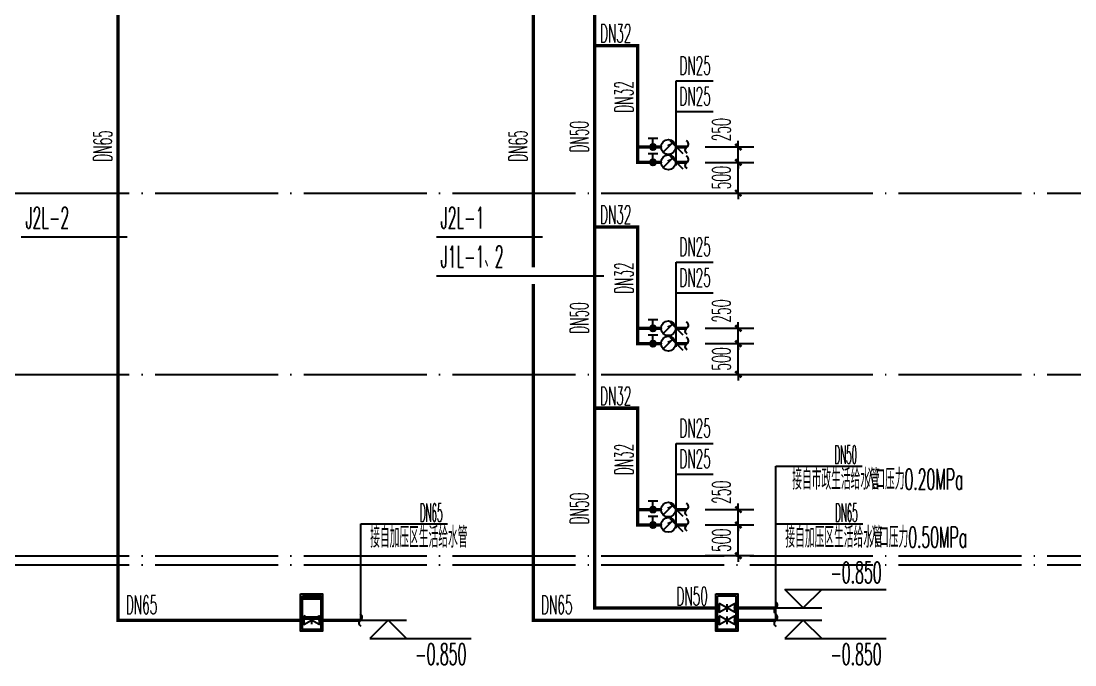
# Model space of a CAD drawing. Extents: x 27938 to 1507990, y 110129 to 923079.
# Drawn here: x 1198036 to 1215188, y 659558 to 670035 of the extents above; entities that cross this region are included whole.
import ezdxf

# ---------------------------------------------------------------- set-up
doc = ezdxf.new("R2010")
doc.units = 0
doc.header["$LTSCALE"] = 1000
doc.header["$MEASUREMENT"] = 0
doc.linetypes.add('DOTE', pattern=[2.42, 2, -0.2, 0.02, -0.2])
for name, color, linetype in [('-JS', 4, 'Continuous'), ('DIM_给水', 3, 'Continuous'), ('EQUIP_给水', 7, 'Continuous'), ('PIPE-给水', 3, 'J1'), ('PIPE-给水中', 72, 'J2'), ('TEXT_给水', 7, 'Continuous'), ('TWT', 7, 'Continuous'), ('TWT_DIM', 3, 'Continuous'), ('TWT_ELEV', 3, 'Continuous'), ('TWT_LEAD', 3, 'Continuous'), ('VALVE_给水', 7, 'Continuous')]:
    doc.layers.add(name, color=color, linetype=linetype)
doc.styles.add('_TCH_DIM_T3', font='SIMPLEX.shx', dxfattribs={"width": 0.494118, "bigfont": 'GBCBIG.shx'})
doc.styles.add('_TWT_PIPEDN', font='SIMPLEX', dxfattribs={"width": 0.8, "height": 3.5, "bigfont": 'HZTXT'})
doc.styles.add('_TWT_SERIAL', font='SIMPLEX', dxfattribs={"width": 0.8, "height": 3.5, "bigfont": 'HZTXT'})
doc.styles.get("Standard").update_dxf_attribs({"font": 'gbenor.shx', "bigfont": 'gbcbig.shx'})
doc.linetypes.add('J1', pattern='A,3,-0.2,["J1",Standard,S=0.25,R=0,X=-0.1,Y=-0.115],-0.35', length=3.55)
doc.linetypes.add('J2', pattern='A,3,-0.2,["J2",Standard,S=0.25,R=0,X=-0.1,Y=-0.115],-0.35', length=3.55)
doc.dimstyles.new('_TWT_ARCH&&100', dxfattribs={"dimtxt": 297.5, "dimasz": 100, "dimexe": 250, "dimexo": 300, "dimgap": 126.25, "dimtad": 1, "dimdec": 0, "dimzin": 0, "dimdsep": 46, "dimtxsty": '_TCH_DIM_T3', "dimblk": 'ARCHTICK', "dimcen": 0.09, "dimclrt": 7, "dimazin": 2, "dimtfac": 1, "dimtdec": 0, "dimtix": 1, "dimtmove": 2, "dimatfit": 3, "dimfxl": 1, "dimtolj": 1, "dimtzin": 0, "dimarcsym": 0})

# ---------------------------------------------------------------- blocks, each defined once
blk = doc.blocks.new('$VALVE$00000296')
for points in [[(-125, 72), (-125, -72), (125, 72), (125, -72), (-125, 72)], [(0, 60), (0, -64)]]:
    blk.add_lwpolyline(points)
for p in [(-125, 0), (125, 0)]:
    blk.add_point(p)
blk = doc.blocks.new('$TwtSys$00000132')
at = {"elevation": 0}
blk.add_lwpolyline([(7, -101, -0.575183), (0, 0, 0.604745), (-11, 101, 16.924828)], format="xyb", dxfattribs=at)
blk = doc.blocks.new('$VALVE$00000497')
for p, q in [((78, 138), (-78, 138)), ((0, 50), (0, 138))]:
    blk.add_line(p, q)
at = {"const_width": 49.6}
blk.add_lwpolyline([(25, 0, 1), (-25, 0, 1)], format="xyb", close=True, dxfattribs=at)
blk.add_circle((0, 0), 50)
blk = doc.blocks.new('$VALVE$00000742')
blk.add_line((-93, -93), (93, 93))
blk.add_lwpolyline([(93, 93, 0, 50, 0), (-13, 22, 50, 50, 0)], format="xyseb")
blk.add_circle((0, 0), 150)
for p in [(-150, 0), (150, 0)]:
    blk.add_point(p)
blk = doc.blocks.new('_ArchTick')
at = {"color": 0, "linetype": 'ByBlock', "const_width": 0.4}
blk.add_lwpolyline([(-0.5, -0.5), (0.5, 0.5)], dxfattribs=at)
blk = doc.blocks.new('*D196')
at = {"layer": 'Defpoints', "color": 0}
for p in [(1208873, 667986), (1209710, 667986), (1208873, 667736)]:
    blk.add_point(p, dxfattribs=at)
at = {"layer": 'TWT_DIM', "color": 0, "lineweight": -2}
for p, q in [((1209710, 667986), (1209710, 668086)), ((1209173, 667986), (1209960, 667986)), ((1209710, 667736), (1209710, 667986)), ((1209173, 667736), (1209960, 667736)), ((1209710, 667736), (1209710, 667636))]:
    blk.add_line(p, q, dxfattribs=at)
at = {"layer": 'TWT_DIM', "color": 0, "lineweight": -2, "xscale": 100, "yscale": 100, "zscale": 100}
for p, rotation in [((1209710, 667986), 270), ((1209710, 667736), 90)]:
    blk.add_blockref('_ArchTick', p, dxfattribs=dict(at, rotation=rotation))
at = {"layer": 'TWT_DIM', "color": 7, "insert": (1209435, 668266), "char_height": 297.5, "attachment_point": 5, "rotation": 90, "style": '_TCH_DIM_T3'}
blk.add_mtext('\\A1;250', dxfattribs=at)
blk = doc.blocks.new('*D197')
at = {"layer": 'Defpoints', "color": 0}
for p in [(1208873, 667736), (1209710, 667736), (1208873, 667236)]:
    blk.add_point(p, dxfattribs=at)
at = {"layer": 'TWT_DIM', "color": 0, "lineweight": -2}
for p, q in [((1209710, 667736), (1209710, 667836)), ((1209173, 667736), (1209960, 667736)), ((1209710, 667236), (1209710, 667736)), ((1209173, 667236), (1209960, 667236)), ((1209710, 667236), (1209710, 667136))]:
    blk.add_line(p, q, dxfattribs=at)
at = {"layer": 'TWT_DIM', "color": 0, "lineweight": -2, "xscale": 100, "yscale": 100, "zscale": 100}
for p, rotation in [((1209710, 667736), 270), ((1209710, 667236), 90)]:
    blk.add_blockref('_ArchTick', p, dxfattribs=dict(at, rotation=rotation))
at = {"layer": 'TWT_DIM', "color": 7, "insert": (1209435, 667486), "char_height": 297.5, "attachment_point": 5, "rotation": 90, "style": '_TCH_DIM_T3'}
blk.add_mtext('\\A1;500', dxfattribs=at)
blk = doc.blocks.new('*D198')
at = {"layer": 'Defpoints', "color": 0}
for p in [(1208873, 665036), (1209710, 665036), (1208873, 664786)]:
    blk.add_point(p, dxfattribs=at)
at = {"layer": 'TWT_DIM', "color": 0, "lineweight": -2}
for p, q in [((1209173, 665036), (1209960, 665036)), ((1209710, 665036), (1209710, 665136)), ((1209710, 664786), (1209710, 665036)), ((1209173, 664786), (1209960, 664786)), ((1209710, 664786), (1209710, 664686))]:
    blk.add_line(p, q, dxfattribs=at)
at = {"layer": 'TWT_DIM', "color": 0, "lineweight": -2, "xscale": 100, "yscale": 100, "zscale": 100}
for p, rotation in [((1209710, 665036), 270), ((1209710, 664786), 90)]:
    blk.add_blockref('_ArchTick', p, dxfattribs=dict(at, rotation=rotation))
at = {"layer": 'TWT_DIM', "color": 7, "insert": (1209435, 665316), "char_height": 297.5, "attachment_point": 5, "rotation": 90, "style": '_TCH_DIM_T3'}
blk.add_mtext('\\A1;250', dxfattribs=at)
blk = doc.blocks.new('*D199')
at = {"layer": 'Defpoints', "color": 0}
for p in [(1208873, 664786), (1209710, 664786), (1208873, 664286)]:
    blk.add_point(p, dxfattribs=at)
at = {"layer": 'TWT_DIM', "color": 0, "lineweight": -2}
for p, q in [((1209710, 664786), (1209710, 664886)), ((1209173, 664786), (1209960, 664786)), ((1209710, 664286), (1209710, 664786)), ((1209173, 664286), (1209960, 664286)), ((1209710, 664286), (1209710, 664186))]:
    blk.add_line(p, q, dxfattribs=at)
at = {"layer": 'TWT_DIM', "color": 0, "lineweight": -2, "xscale": 100, "yscale": 100, "zscale": 100}
for p, rotation in [((1209710, 664786), 270), ((1209710, 664286), 90)]:
    blk.add_blockref('_ArchTick', p, dxfattribs=dict(at, rotation=rotation))
at = {"layer": 'TWT_DIM', "color": 7, "insert": (1209435, 664536), "char_height": 297.5, "attachment_point": 5, "rotation": 90, "style": '_TCH_DIM_T3'}
blk.add_mtext('\\A1;500', dxfattribs=at)
blk = doc.blocks.new('*D200')
at = {"layer": 'Defpoints', "color": 0}
for p in [(1208872, 662086), (1209710, 662086), (1208872, 661836)]:
    blk.add_point(p, dxfattribs=at)
at = {"layer": 'TWT_DIM', "color": 0, "lineweight": -2}
for p, q in [((1209172, 662086), (1209960, 662086)), ((1209710, 662086), (1209710, 662186)), ((1209710, 661836), (1209710, 662086)), ((1209172, 661836), (1209960, 661836)), ((1209710, 661836), (1209710, 661736))]:
    blk.add_line(p, q, dxfattribs=at)
at = {"layer": 'TWT_DIM', "color": 0, "lineweight": -2, "xscale": 100, "yscale": 100, "zscale": 100}
for p, rotation in [((1209710, 662086), 270), ((1209710, 661836), 90)]:
    blk.add_blockref('_ArchTick', p, dxfattribs=dict(at, rotation=rotation))
at = {"layer": 'TWT_DIM', "color": 7, "insert": (1209435, 662366), "char_height": 297.5, "attachment_point": 5, "rotation": 90, "style": '_TCH_DIM_T3'}
blk.add_mtext('\\A1;250', dxfattribs=at)
blk = doc.blocks.new('*D201')
at = {"layer": 'Defpoints', "color": 0}
for p in [(1208872, 661836), (1209710, 661836), (1208872, 661336)]:
    blk.add_point(p, dxfattribs=at)
at = {"layer": 'TWT_DIM', "color": 0, "lineweight": -2}
for p, q in [((1209710, 661836), (1209710, 661936)), ((1209172, 661836), (1209960, 661836)), ((1209710, 661336), (1209710, 661836)), ((1209172, 661336), (1209960, 661336)), ((1209710, 661336), (1209710, 661236))]:
    blk.add_line(p, q, dxfattribs=at)
at = {"layer": 'TWT_DIM', "color": 0, "lineweight": -2, "xscale": 100, "yscale": 100, "zscale": 100}
for p, rotation in [((1209710, 661836), 270), ((1209710, 661336), 90)]:
    blk.add_blockref('_ArchTick', p, dxfattribs=dict(at, rotation=rotation))
at = {"layer": 'TWT_DIM', "color": 7, "insert": (1209435, 661586), "char_height": 297.5, "attachment_point": 5, "rotation": 90, "style": '_TCH_DIM_T3'}
blk.add_mtext('\\A1;500', dxfattribs=at)

msp = doc.modelspace()

# ---------------------------------------------------------------- hatches: boundary and pattern name
at = {"layer": 'PIPE-给水'}
for points in [[(1208072.1, 669635.9), (1208099.6, 669635.9), (1208099.6, 669663.4)], [(1208072.1, 669635.9), (1208072.1, 669663.4), (1208099.6, 669663.4)], [(1208072.1, 669635.9), (1208072.1, 669663.4), (1208099.6, 669663.4)], [(1208072.1, 669635.9), (1208099.6, 669635.9), (1208099.6, 669663.4)], [(1208072.1, 667735.9), (1208072.1, 667708.4), (1208044.6, 667708.4)], [(1208072.1, 667735.9), (1208044.6, 667735.9), (1208044.6, 667708.4)], [(1208072.1, 667735.9), (1208044.6, 667735.9), (1208044.6, 667708.4)], [(1208072.1, 667735.9), (1208072.1, 667708.4), (1208044.6, 667708.4)], [(1208072.1, 666685.9), (1208099.6, 666685.9), (1208099.6, 666713.4)], [(1208072.1, 666685.9), (1208072.1, 666713.4), (1208099.6, 666713.4)], [(1208072.1, 666685.9), (1208072.1, 666713.4), (1208099.6, 666713.4)], [(1208072.1, 666685.9), (1208099.6, 666685.9), (1208099.6, 666713.4)], [(1208072.1, 664785.9), (1208072.1, 664758.4), (1208044.6, 664758.4)], [(1208072.1, 664785.9), (1208044.6, 664785.9), (1208044.6, 664758.4)], [(1208072.1, 664785.9), (1208044.6, 664785.9), (1208044.6, 664758.4)], [(1208072.1, 664785.9), (1208072.1, 664758.4), (1208044.6, 664758.4)], [(1208072.1, 663735.9), (1208099.6, 663735.9), (1208099.6, 663763.4)], [(1208072.1, 663735.9), (1208072.1, 663763.4), (1208099.6, 663763.4)], [(1208072.1, 663735.9), (1208072.1, 663763.4), (1208099.6, 663763.4)], [(1208072.1, 663735.9), (1208099.6, 663735.9), (1208099.6, 663763.4)], [(1208072.1, 661835.9), (1208072.1, 661808.4), (1208044.6, 661808.4)], [(1208072.1, 661835.9), (1208044.6, 661835.9), (1208044.6, 661808.4)], [(1208072.1, 661835.9), (1208044.6, 661835.9), (1208044.6, 661808.4)], [(1208072.1, 661835.9), (1208072.1, 661808.4), (1208044.6, 661808.4)], [(1207372.1, 660485.9), (1207372.1, 660458.4), (1207344.6, 660458.4)], [(1207372.1, 660485.9), (1207344.6, 660485.9), (1207344.6, 660458.4)], [(1207372.1, 660485.9), (1207344.6, 660485.9), (1207344.6, 660458.4)], [(1207372.1, 660485.9), (1207372.1, 660458.4), (1207344.6, 660458.4)]]:
    msp.add_hatch(color=256, dxfattribs=at).paths.add_polyline_path(points)
at = {"layer": 'PIPE-给水中'}
for points in [[(1199614.5, 660285.9), (1199587, 660285.9), (1199587, 660258.4)], [(1199614.5, 660285.9), (1199614.5, 660258.4), (1199587, 660258.4)], [(1206372.1, 660285.9), (1206344.6, 660285.9), (1206344.6, 660258.4)], [(1206372.1, 660285.9), (1206372.1, 660258.4), (1206344.6, 660258.4)]]:
    msp.add_hatch(color=256, dxfattribs=at).paths.add_polyline_path(points)

# ---------------------------------------------------------------- linework, layer by layer
at = {"layer": '-JS'}
for points in [[(1202584.5, 660713.9), (1202944.5, 660713.9), (1202944.5, 660105.9), (1202584.5, 660105.9)], [(1209342.1, 660713.9), (1209702.1, 660713.9), (1209702.1, 660105.9), (1209342.1, 660105.9)], [(1202584.5, 660663.9), (1202944.5, 660663.9), (1202944.5, 660303.9), (1202584.5, 660303.9)], [(1202614.5, 660683.9), (1202914.5, 660683.9), (1202914.5, 660135.9), (1202614.5, 660135.9)], [(1202614.5, 660633.9), (1202914.5, 660633.9), (1202914.5, 660333.9), (1202614.5, 660333.9)], [(1209372.1, 660683.9), (1209672.1, 660683.9), (1209672.1, 660135.9), (1209372.1, 660135.9)]]:
    msp.add_lwpolyline(points, close=True, dxfattribs=at)
at = {"layer": 'DIM_给水'}
for p, q in [((1208699.8, 668561.1), (1208699.8, 669061.1)), ((1208699.8, 669061.1), (1209299.8, 669061.1)), ((1208699.8, 667685.9), (1208699.8, 668561.1)), ((1208699.8, 668561.1), (1209299.8, 668561.1)), ((1208593.8, 668091.9), (1208805.9, 667879.8)), ((1208593.8, 667841.9), (1208805.9, 667629.8)), ((1199764.5, 666519.2), (1198037.6, 666519.2)), ((1206522.1, 666519.2), (1204795.2, 666519.2)), ((1208699.8, 665611.1), (1208699.8, 666111.1)), ((1208699.8, 666111.1), (1209299.8, 666111.1)), ((1207522.1, 665885.9), (1204795.2, 665885.9)), ((1208699.8, 664735.9), (1208699.8, 665611.1)), ((1208699.8, 665611.1), (1209299.8, 665611.1)), ((1208593.8, 665141.9), (1208805.9, 664929.8)), ((1208593.8, 664891.9), (1208805.9, 664679.8)), ((1208699.8, 662661.1), (1208699.8, 663161.1)), ((1208699.8, 663161.1), (1209299.8, 663161.1)), ((1208699.8, 661785.9), (1208699.8, 662661.1)), ((1208699.8, 662661.1), (1209299.8, 662661.1)), ((1208593.8, 662191.9), (1208805.9, 661979.8)), ((1208593.8, 661941.9), (1208805.9, 661729.8))]:
    msp.add_line(p, q, dxfattribs=at)
at = {"layer": 'PIPE-给水', "const_width": 55}
for points in [[(1207372.1, 669635.9), (1207372.1, 672585.9)], [(1207372.1, 666685.9), (1207372.1, 669635.9)], [(1207372.1, 669635.9), (1208072.1, 669635.9)], [(1208072.1, 667985.9), (1208072.1, 669635.9)], [(1208072.1, 667735.9), (1208072.1, 667985.9)], [(1208072.1, 667985.9), (1208452.1, 667985.9)], [(1208692.1, 667985.9), (1208872.1, 667985.9)], [(1208072.1, 667735.9), (1208452.1, 667735.9)], [(1208692.1, 667735.9), (1208872.1, 667735.9)], [(1207372.1, 663735.9), (1207372.1, 666685.9)], [(1207372.1, 666685.9), (1208072.1, 666685.9)], [(1208072.1, 665035.9), (1208072.1, 666685.9)], [(1208072.1, 664785.9), (1208072.1, 665035.9)], [(1208072.1, 665035.9), (1208452.1, 665035.9)], [(1208692.1, 665035.9), (1208872.1, 665035.9)], [(1208072.1, 664785.9), (1208452.1, 664785.9)], [(1208692.1, 664785.9), (1208872.1, 664785.9)], [(1207372.1, 660485.9), (1207372.1, 663735.9)], [(1207372.1, 663735.9), (1208072.1, 663735.9)], [(1208072.1, 662085.9), (1208072.1, 663735.9)], [(1208072.1, 661835.9), (1208072.1, 662085.9)], [(1208072.1, 662085.9), (1208452.1, 662085.9)], [(1208692.1, 662085.9), (1208872.1, 662085.9)], [(1208072.1, 661835.9), (1208452.1, 661835.9)], [(1208692.1, 661835.9), (1208872.1, 661835.9)], [(1207372.1, 660485.9), (1209397.1, 660485.9)], [(1209647.1, 660485.9), (1210322.1, 660485.9)]]:
    msp.add_lwpolyline(points, dxfattribs=at)
at = {"layer": 'PIPE-给水中', "const_width": 55}
for points in [[(1199614.5, 666026.6), (1199614.5, 675535.9)], [(1206372.1, 666026.6), (1206372.1, 675535.9)], [(1199614.5, 660285.9), (1199614.5, 666026.6)], [(1206372.1, 660285.9), (1206372.1, 665757.8)], [(1199614.5, 660285.9), (1202639.5, 660285.9)], [(1202889.5, 660285.9), (1203564.5, 660285.9)], [(1206372.1, 660285.9), (1209397.1, 660285.9)], [(1209647.1, 660285.9), (1210322.1, 660285.9)]]:
    msp.add_lwpolyline(points, dxfattribs=at)
at = {"layer": 'TWT', "color": 8, "linetype": 'DOTE'}
for p, q in [((1192957.9, 667235.9), (1279512, 667235.9)), ((1192957.9, 664285.9), (1279512, 664285.9)), ((1192957.9, 661335.9), (1279512, 661335.9)), ((1192957.9, 661185.9), (1279512, 661185.9))]:
    msp.add_line(p, q, dxfattribs=at)
at = {"layer": 'TWT_ELEV'}
for p, q in [((1210767.6, 660485.8), (1210467.6, 660785.8)), ((1210467.6, 660785.8), (1212117, 660785.8)), ((1210767.6, 660485.8), (1211067.6, 660785.8)), ((1210172.3, 660485.8), (1211067.6, 660485.8)), ((1203414.7, 660285.8), (1204310, 660285.8)), ((1204010, 660285.8), (1203710, 659985.8)), ((1204010, 660285.8), (1204310, 659985.8)), ((1210172.3, 660285.8), (1211067.6, 660285.8)), ((1210767.6, 660285.8), (1210467.6, 659985.8)), ((1210767.6, 660285.8), (1211067.6, 659985.8)), ((1203710, 659985.8), (1205359.3, 659985.8)), ((1210467.6, 659985.8), (1212117, 659985.8))]:
    msp.add_line(p, q, dxfattribs=at)
at = {"layer": 'TWT_LEAD'}
for p, q in [((1210322.1, 660485.6), (1210322.1, 662795)), ((1210322.1, 662795), (1211724.4, 662795)), ((1203564.5, 660485.6), (1203564.7, 661851.4)), ((1203564.7, 660285.8), (1203564.7, 661851.4)), ((1203564.7, 661851.4), (1204976.6, 661851.4)), ((1210322.3, 660285.8), (1210322.3, 661851.4)), ((1210322.3, 661851.4), (1211734.3, 661851.4))]:
    msp.add_line(p, q, dxfattribs=at)

# ---------------------------------------------------------------- block references
at = {"layer": 'EQUIP_给水'}
for p in [(1208872.1, 667985.9), (1208872.1, 667735.9), (1208872.1, 665035.9), (1208872.1, 664785.9), (1208872.1, 662085.9), (1208872.1, 661835.9), (1210322.1, 660485.9), (1203564.5, 660285.9), (1210322.1, 660285.9)]:
    msp.add_blockref('$TwtSys$00000132', p, dxfattribs=at)
at = {"layer": 'VALVE_给水'}
for name, p in [('$VALVE$00000497', (1208320.7, 667985.9)), ('$VALVE$00000497', (1208320.7, 667735.9)), ('$VALVE$00000497', (1208320.7, 665035.9)), ('$VALVE$00000497', (1208320.7, 664785.9)), ('$VALVE$00000497', (1208320.7, 662085.9)), ('$VALVE$00000497', (1208320.7, 661835.9)), ('$VALVE$00000296', (1209522.1, 660485.9)), ('$VALVE$00000296', (1202764.5, 660285.9)), ('$VALVE$00000296', (1209522.1, 660285.9))]:
    msp.add_blockref(name, p, dxfattribs=at)
at = {"layer": 'VALVE_给水', "xscale": 0.8, "yscale": 0.8, "zscale": 0.8}
for p in [(1208572.1, 667985.9), (1208572.1, 667735.9), (1208572.1, 665035.9), (1208572.1, 664785.9), (1208572.1, 662085.9), (1208572.1, 661835.9)]:
    msp.add_blockref('$VALVE$00000742', p, dxfattribs=at)

# ---------------------------------------------------------------- texts
at = {"layer": 'DIM_给水', "color": 7, "width": 0.48}
for s, height, style, p in [('DN25', 300, '_TWT_PIPEDN', (1208749.8, 669161.1)), ('DN25', 300, '_TWT_PIPEDN', (1208749.8, 668661.1)), ('J2L-2', 350, '_TWT_SERIAL', (1198107.6, 666659.2)), ('J2L-1', 350, '_TWT_SERIAL', (1204865.2, 666659.2)), ('J1L-1、2', 350, '_TWT_SERIAL', (1204865.2, 666025.9)), ('DN25', 300, '_TWT_PIPEDN', (1208749.8, 666211.1)), ('DN25', 300, '_TWT_PIPEDN', (1208749.8, 665711.1)), ('DN25', 300, '_TWT_PIPEDN', (1208749.8, 663261.1)), ('DN25', 300, '_TWT_PIPEDN', (1208749.8, 662761.1))]:
    msp.add_text(s, height=height, dxfattribs=dict(at, style=style)).set_placement(p)
at = {"layer": 'TEXT_给水', "style": '_TWT_PIPEDN', "width": 0.48}
for s, p in [('DN32', (1207457.2, 669683.9)), ('DN32', (1207457.2, 666733.9)), ('DN32', (1207457.2, 663783.9)), ('DN50', (1208701.1, 660525.2)), ('DN65', (1199741.2, 660385.9)), ('DN65', (1206498.9, 660385.9))]:
    msp.add_text(s, height=300, dxfattribs=at).set_placement(p)
for s, p in [('DN32', (1207999.2, 668546.9)), ('DN50', (1207272.1, 667896.9)), ('DN65', (1199514.5, 667746.9)), ('DN65', (1206272.1, 667746.9)), ('DN32', (1207999.2, 665596.9)), ('DN50', (1207272.1, 664946.9)), ('DN32', (1207999.2, 662646.9)), ('DN50', (1207272.1, 661846.9))]:
    msp.add_text(s, height=300, rotation=90, dxfattribs=at).set_placement(p)
at = {"layer": 'TWT_ELEV', "color": 7, "style": '_TWT_SERIAL', "width": 0.48}
for p in [(1211207, 660885.9), (1204449.3, 659558.2), (1211207, 659558.2)]:
    msp.add_text('-0.850', height=350, dxfattribs=at).set_placement(p)
at = {"layer": 'TWT_LEAD', "color": 7, "style": '_TCH_DIM_T3'}
for s, height, width, p in [('DN50', 297.5, 0.348789, (1211273.9, 662830)), ('接自市政生活给水管', 337.59, 0.494118, (1210587.3, 662410)), ('入口压力0.20MPa', 337.589, 0.494118, (1211781.6, 662410)), ('DN65', 297.5, 0.348789, (1204526.2, 661886.4)), ('DN65', 297.5, 0.348789, (1211283.8, 661886.4)), ('接自加压区生活给水管', 337.59, 0.494118, (1203718.1, 661466.4)), ('接自加压区生活给水管', 337.59, 0.494118, (1210475.8, 661466.4)), ('入口压力0.50MPa', 337.589, 0.494118, (1211841.9, 661466.4))]:
    msp.add_text(s, height=height, dxfattribs=dict(at, width=width)).set_placement(p)

# ---------------------------------------------------------------- dimensions: what is measured, and where the dimension line sits
at = {"layer": 'TWT_DIM'}
for base, p1, p2, picture, middle in [((1209709.8, 667985.8), (1208872.6, 667735.8), (1208872.6, 667985.8), '*D196', (1209434.8, 668266)), ((1209709.8, 665035.8), (1208872.6, 664785.8), (1208872.6, 665035.8), '*D198', (1209434.8, 665316)), ((1209709.6, 662085.8), (1208872.3, 661835.8), (1208872.3, 662085.8), '*D200', (1209434.6, 662366.1))]:
    dim = msp.add_linear_dim(base=base, p1=p1, p2=p2, angle=90, dimstyle='_TWT_ARCH&&100', dxfattribs=at)
    dim.commit()
    dim.dimension.update_dxf_attribs({"geometry": picture, "text_midpoint": middle, "dimtype": 129})
for p1, p2, picture, middle in [((1208872.6, 667235.8), (1208872.6, 667735.8), '*D197', (1209434.8, 667485.8)), ((1208872.6, 664285.8), (1208872.6, 664785.8), '*D199', (1209434.8, 664535.8)), ((1208872.3, 661335.9), (1208872.3, 661835.8), '*D201', (1209434.6, 661585.8))]:
    dim = msp.add_aligned_dim(p1=p1, p2=p2, distance=-837.2, dimstyle='_TWT_ARCH&&100', dxfattribs=at)
    dim.commit()
    dim.dimension.update_dxf_attribs({"geometry": picture, "text_midpoint": middle})

doc.saveas('drawing.dxf')
